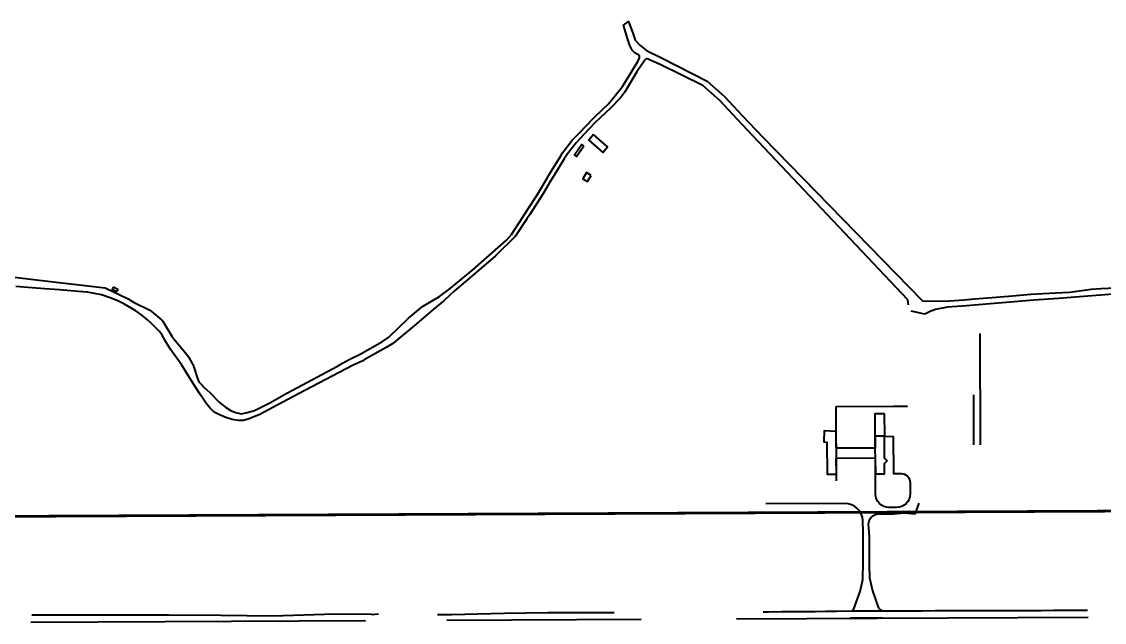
# Model space of a CAD drawing. Header units: metres. Extents: x 428 to 3974, y -4076 to 3914.
# Drawn here: x 988.83 to 989.871, y -368.943 to -368.365 of the extents above; entities that cross this region are included whole.
import ezdxf

# ---------------------------------------------------------------- set-up
doc = ezdxf.new("R2010")
doc.units = ezdxf.units.M
doc.header["$MEASUREMENT"] = 0
for name, color, linetype, lineweight in [('C-BLDG', 253, 'Continuous', 5), ('C-CLER-AERO', 253, 'Continuous', 5), ('C-ROAD-AIRF', 253, 'Continuous', 5), ('C-ROAD-LAND', 253, 'Continuous', 9), ('C-RUNN', 253, 'Continuous', 5), ('C-SHLD', 253, 'Continuous', 5)]:
    doc.layers.add(name, color=color, linetype=linetype, lineweight=lineweight)
doc.styles.add('ADPI R', font='swiss.ttf')
doc.linetypes.add('OLS', pattern='A,4,-2,4,-2,["OLS",ADPI R,S=1.2,R=0,X=-1.7,Y=-0.5],-2,4,-2,4,-2', length=26)

msp = doc.modelspace()

# ---------------------------------------------------------------- linework, layer by layer
at = {"layer": 'C-BLDG', "lineweight": 40}
for points in [[(989.3705, -368.4842), (989.3685, -368.4828), (989.3615, -368.493), (989.3635, -368.4944)], [(989.38, -368.4731), (989.3754, -368.4785), (989.3888, -368.4906), (989.3934, -368.4852)], [(989.3776, -368.5126), (989.3732, -368.5099), (989.3697, -368.5157), (989.3742, -368.5184)], [(988.9177, -368.62), (988.9167, -368.6221), (988.921, -368.6243), (988.9221, -368.6222)], [(989.6598, -368.7635), (989.6509, -368.7635), (989.651, -368.7748), (989.6135, -368.7749), (989.6134, -368.7589), (989.6017, -368.7584), (989.6016, -368.769), (989.6045, -368.7693), (989.6047, -368.8), (989.6136, -368.7999), (989.6135, -368.7845), (989.651, -368.7843), (989.6511, -368.7998), (989.6599, -368.7998), (989.6599, -368.7896), (989.6624, -368.787), (989.66, -368.7846)]]:
    msp.add_lwpolyline(points, close=True, dxfattribs=at)
at = {"layer": 'C-CLER-AERO', "linetype": 'OLS', "lineweight": 40, "const_width": 0.0026, "flags": 128}
msp.add_lwpolyline([(988.3934, -368.8426), (991.0359, -368.83), (991.0371, -369.0726), (988.3946, -369.0851), (988.3934, -368.8426)], close=True, dxfattribs=at)
at = {"layer": 'C-ROAD-AIRF', "lineweight": 40}
for p, q in [((989.7515, -368.6648), (989.7521, -368.7717)), ((989.746, -368.7717), (989.7458, -368.7237)), ((989.6133, -368.7348), (989.6687, -368.7345)), ((989.6136, -368.8065), (989.6133, -368.7348)), ((989.6687, -368.7345), (989.6819, -368.7345)), ((989.6577, -368.9384), (989.6273, -368.9385))]:
    msp.add_line(p, q, dxfattribs=at)
msp.add_lwpolyline([(989.6597, -368.7415), (989.6598, -368.7635), (989.6683, -368.7636), (989.6685, -368.7994), (989.6758, -368.7994, -0.414214), (989.6845, -368.808), (989.6845, -368.8189, -0.414241), (989.6716, -368.832), (989.6642, -368.832, -0.414186), (989.6512, -368.8191), (989.6508, -368.7416)], format="xyb", close=True, dxfattribs=at)
msp.add_lwpolyline([(989.6286, -368.9317), (989.6307, -368.9288), (989.6329, -368.9225), (989.6365, -368.9127), (989.6391, -368.9012), (989.6393, -368.8845), (989.6394, -368.869), (989.6395, -368.8554), (989.6391, -368.8447, 0.404374), (989.6217, -368.8281), (989.5458, -368.8284)], format="xyb", dxfattribs=at)
for points in [[(989.6895, -368.8385), (989.6787, -368.8376), (989.6688, -368.8383), (989.6614, -368.8384), (989.6537, -368.8384), (989.6526, -368.8384), (989.6481, -368.8408), (989.6473, -368.8415), (989.6452, -368.8441), (989.6443, -368.8482), (989.6452, -368.8595), (989.6451, -368.871), (989.6452, -368.8871), (989.6455, -368.8996), (989.6485, -368.9123), (989.6539, -368.9278), (989.6559, -368.9303), (989.6581, -368.9319)], [(989.6895, -368.8385), (989.6932, -368.8279)]]:
    msp.add_lwpolyline(points, dxfattribs=at)
at = {"layer": 'C-ROAD-LAND', "lineweight": 40}
for p, q in [((989.4292, -368.4018), (989.4217, -368.413)), ((989.431, -368.4002), (989.4292, -368.4018)), ((989.4441, -368.4058), (989.431, -368.4002)), ((989.4852, -368.4262), (989.4441, -368.4058)), ((989.4217, -368.413), (989.4098, -368.4328)), ((989.5017, -368.4409), (989.4852, -368.4262)), ((989.406, -368.4379), (989.3964, -368.448)), ((989.4098, -368.4328), (989.406, -368.4379)), ((989.5182, -368.4583), (989.5017, -368.4409)), ((989.3964, -368.448), (989.3867, -368.4567)), ((989.3812, -368.462), (989.3708, -368.4729)), ((989.3867, -368.4567), (989.3812, -368.462)), ((989.5386, -368.4803), (989.5182, -368.4583)), ((989.3708, -368.4729), (989.3633, -368.4812)), ((989.3633, -368.4812), (989.3549, -368.4919)), ((989.6825, -368.6324), (989.5386, -368.4803)), ((989.3549, -368.4919), (989.3518, -368.4966)), ((989.3518, -368.4966), (989.3417, -368.5128)), ((989.3417, -368.5128), (989.3388, -368.5173)), ((989.3388, -368.5173), (989.3312, -368.5305)), ((989.3312, -368.5305), (989.3187, -368.55)), ((989.3157, -368.5542), (989.3044, -368.5714)), ((989.3187, -368.55), (989.3157, -368.5542)), ((989.3044, -368.5714), (989.2856, -368.5898)), ((989.2856, -368.5898), (989.2672, -368.6057)), ((989.2672, -368.6057), (989.2461, -368.6235)), ((988.8354, -368.6204), (988.8241, -368.6193)), ((988.8518, -368.6216), (988.8354, -368.6204)), ((988.8567, -368.622), (988.8518, -368.6216)), ((988.8659, -368.6226), (988.8567, -368.622)), ((988.8843, -368.6241), (988.8659, -368.6226)), ((988.893, -368.6248), (988.8843, -368.6241)), ((988.9065, -368.6276), (988.893, -368.6248)), ((988.9156, -368.6307), (988.9065, -368.6276)), ((989.2461, -368.6235), (989.2363, -368.6328)), ((989.8678, -368.6277), (989.8273, -368.6309)), ((989.9069, -368.6245), (989.8678, -368.6277)), ((988.9229, -368.6334), (988.9156, -368.6307)), ((988.9278, -368.6361), (988.9229, -368.6334)), ((988.9396, -368.6429), (988.9278, -368.6361)), ((989.2363, -368.6328), (989.2256, -368.6415)), ((989.6831, -368.637), (989.6825, -368.6324)), ((989.7206, -368.6393), (989.7089, -368.6416)), ((989.7387, -368.6381), (989.7206, -368.6393)), ((989.773, -368.6352), (989.7387, -368.6381)), ((989.8037, -368.6327), (989.773, -368.6352)), ((989.8273, -368.6309), (989.8037, -368.6327)), ((988.9452, -368.6469), (988.9396, -368.6429)), ((988.9508, -368.6515), (988.9452, -368.6469)), ((989.2256, -368.6415), (989.2094, -368.6553)), ((989.6987, -368.6462), (989.6855, -368.6431)), ((989.7045, -368.6433), (989.6987, -368.6462)), ((989.7089, -368.6416), (989.7045, -368.6433)), ((988.9541, -368.6546), (988.9508, -368.6515)), ((988.9589, -368.6595), (988.9541, -368.6546)), ((988.9618, -368.6623), (988.9589, -368.6595)), ((989.2094, -368.6553), (989.1868, -368.6742)), ((988.9644, -368.6655), (988.9618, -368.6623)), ((988.9684, -368.6727), (988.9644, -368.6655)), ((988.9733, -368.6804), (988.9684, -368.6727)), ((988.9838, -368.6951), (988.9733, -368.6804)), ((989.1805, -368.6781), (989.1593, -368.6899)), ((989.1868, -368.6742), (989.1805, -368.6781)), ((989.1578, -368.6909), (989.1486, -368.695)), ((989.1593, -368.6899), (989.1578, -368.6909)), ((988.9881, -368.7026), (988.9838, -368.6951)), ((989.1486, -368.695), (989.102, -368.7194)), ((988.9969, -368.7163), (988.9881, -368.7026)), ((989.0017, -368.7238), (988.9969, -368.7163)), ((989.102, -368.7194), (989.0756, -368.7335)), ((989.0076, -368.7323), (989.0017, -368.7238)), ((989.0109, -368.7364), (989.0076, -368.7323)), ((989.0756, -368.7335), (989.0581, -368.7429)), ((989.0147, -368.7403), (989.0109, -368.7364)), ((989.0192, -368.7426), (989.0147, -368.7403)), ((989.0261, -368.7455), (989.0192, -368.7426)), ((989.0581, -368.7429), (989.053, -368.7448)), ((989.0321, -368.7473), (989.0261, -368.7455)), ((989.0381, -368.7485), (989.0321, -368.7473)), ((989.0429, -368.7482), (989.0381, -368.7485)), ((989.0463, -368.7475), (989.0429, -368.7482)), ((989.0486, -368.7468), (989.0463, -368.7475)), ((989.053, -368.7448), (989.0486, -368.7468))]:
    msp.add_line(p, q, dxfattribs=at)
msp.add_lwpolyline([(988.7929, -368.6069), (988.8519, -368.6141), (988.91, -368.6207), (988.932, -368.6312), (988.9371, -368.6344), (988.9528, -368.6422), (988.9562, -368.6447), (988.9642, -368.6514), (988.9654, -368.6529), (988.9664, -368.6545), (988.9686, -368.6581), (988.9722, -368.6641), (988.974, -368.6671), (988.9761, -368.6699), (988.9884, -368.6848), (988.99, -368.6872), (988.9937, -368.6936), (988.9949, -368.6957), (988.9954, -368.6969), (988.9989, -368.708), (989.0001, -368.7111), (989.0019, -368.7131), (989.0052, -368.7165), (989.0107, -368.7213), (989.0196, -368.7308), (989.0215, -368.7324), (989.0256, -368.7356), (989.0313, -368.7392), (989.0358, -368.7407), (989.0407, -368.7418), (989.0454, -368.7411), (989.05, -368.7398), (989.0536, -368.7386), (989.0563, -368.7373), (989.0683, -368.7312), (989.0849, -368.7221), (989.1334, -368.696), (989.1384, -368.6932), (989.1455, -368.6894), (989.1555, -368.6844), (989.1768, -368.6724), (989.183, -368.6683), (989.202, -368.65), (989.2153, -368.6387), (989.2318, -368.6292), (989.242, -368.6213), (989.2637, -368.6033), (989.2828, -368.5868), (989.2962, -368.5749), (989.3011, -368.5695), (989.3122, -368.5522), (989.3133, -368.5506), (989.3248, -368.5327), (989.3273, -368.5286), (989.3353, -368.5151), (989.3379, -368.5106), (989.3483, -368.4938), (989.35, -368.4909), (989.3595, -368.4788), (989.3669, -368.4708), (989.3788, -368.4585), (989.3801, -368.4573), (989.3812, -368.4562), (989.3943, -368.4438), (989.4077, -368.427), (989.4224, -368.4029), (989.424, -368.3993), (989.4241, -368.3979), (989.4231, -368.3964), (989.4201, -368.3948), (989.417, -368.392), (989.415, -368.3877), (989.413, -368.3819), (989.4088, -368.368), (989.4137, -368.3646), (989.4176, -368.3757), (989.4199, -368.3823), (989.4244, -368.3871), (989.4309, -368.3923), (989.446, -368.3996), (989.4892, -368.4218), (989.5058, -368.4366), (989.5228, -368.4548), (989.5429, -368.4758), (989.6964, -368.6331), (989.7175, -368.6335), (989.7366, -368.6321), (989.7466, -368.6313), (989.7636, -368.6299), (989.7832, -368.6283), (989.8006, -368.6268), (989.8245, -368.6255), (989.8383, -368.6249), (989.8589, -368.622), (989.868, -368.6215), (989.8821, -368.6206)], dxfattribs=at)
at = {"layer": 'C-RUNN', "lineweight": 40, "ltscale": 0.1}
for points in [[(988.8384, -368.9423), (989.1606, -368.9407)], [(989.2386, -368.9404), (989.4256, -368.9395)], [(989.5175, -368.939), (989.8559, -368.9374)]]:
    msp.add_lwpolyline(points, dxfattribs=at)
at = {"layer": 'C-SHLD', "lineweight": 40}
for points in [[(989.8554, -368.931), (989.8456, -368.9311), (989.8321, -368.9312), (989.8227, -368.9312), (989.8106, -368.9313), (989.7998, -368.9313), (989.7897, -368.9313), (989.7808, -368.9313), (989.7725, -368.9314), (989.761, -368.9314), (989.7492, -368.9315), (989.7362, -368.9316), (989.7211, -368.9316), (989.7087, -368.9316), (989.6963, -368.9318), (989.6844, -368.9318), (989.6732, -368.9318), (989.6581, -368.9319), (989.6286, -368.9317), (989.6139, -368.9322), (989.6035, -368.9322), (989.5931, -368.9323), (989.5796, -368.9324), (989.5708, -368.9324), (989.561, -368.9324), (989.5487, -368.9326), (989.543, -368.9326)], [(989.1662, -368.935), (989.1534, -368.9346), (989.121, -368.935), (989.0712, -368.9365), (989.0213, -368.9358), (988.9713, -368.9355), (988.8711, -368.9356), (988.8604, -368.9357), (988.8482, -368.9355), (988.8393, -368.9356)], [(989.1662, -368.935), (989.1731, -368.9342)], [(989.3999, -368.9333), (989.3878, -368.9333), (989.3792, -368.9334), (989.3696, -368.9333), (989.3606, -368.9333), (989.3501, -368.9334), (989.3358, -368.9334), (989.3358, -368.9334), (989.2941, -368.9339), (989.2433, -368.9354), (989.2298, -368.9352)]]:
    msp.add_lwpolyline(points, dxfattribs=at)

doc.saveas('drawing.dxf')
